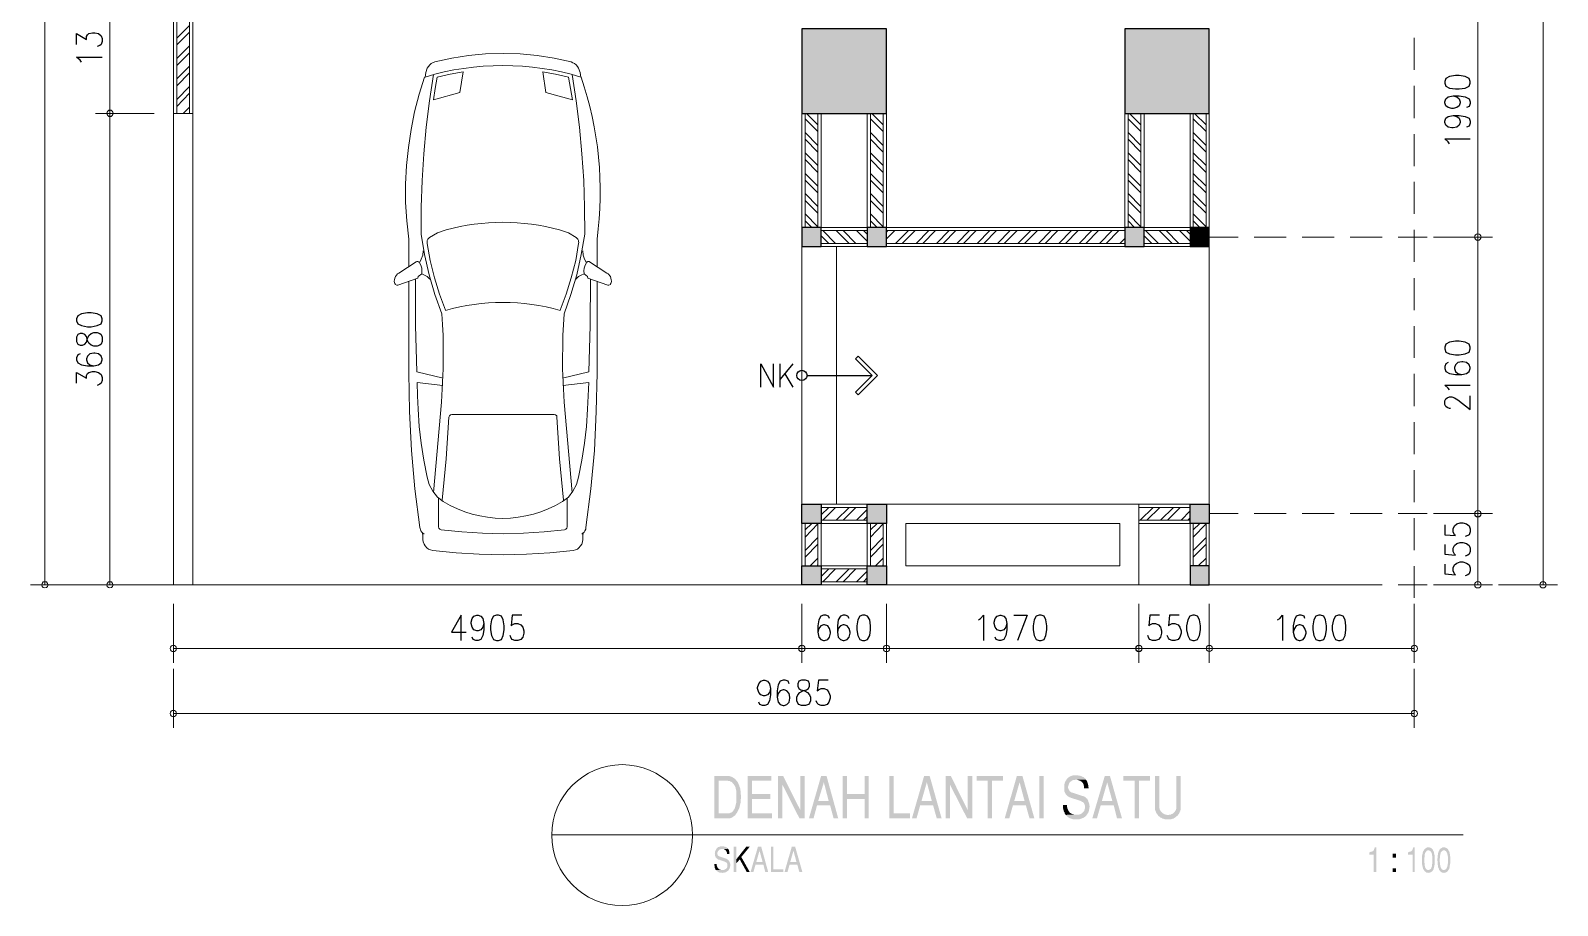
# Model space of a CAD drawing. Header units: millimetres. Extents: x -1260 to 10806, y -20287 to 1280.
# Drawn here: x -1112 to 10806, y -20287 to -13457 of the extents above; entities that cross this region are included whole.
import ezdxf

# ---------------------------------------------------------------- set-up
doc = ezdxf.new("R2010")
doc.units = ezdxf.units.MM
doc.header["$MEASUREMENT"] = 0
doc.layers.add('PDF_Geometry', color=7, linetype='Continuous')
doc.layers.add('PDF_Solid Fills', color=7, linetype='Continuous', true_color=0x404040)

# ---------------------------------------------------------------- blocks, each defined once
blk = doc.blocks.new('sdeww')
at = {"layer": 'PDF_Solid Fills', "transparency": 33554559}
for points in [[(4331, -19276), (4225, -19276), (4225, -19606), (4350, -19606), (4362, -19602), (4369, -19597), (4373, -19593), (4386, -19585), (4392, -19578), (4396, -19570), (4259, -19568), (4259, -19314), (4326, -19314), (4398, -19312), (4394, -19309), (4390, -19303), (4384, -19297), (4364, -19284), (4339, -19276)], [(4669, -19276), (4485, -19276), (4485, -19606), (4676, -19606), (4676, -19568), (4519, -19568), (4519, -19455), (4663, -19455), (4663, -19417), (4519, -19417), (4519, -19314), (4669, -19314)], [(4762, -19276), (4722, -19276), (4722, -19606), (4756, -19606), (4756, -19343)], [(4930, -19276), (4896, -19276), (4896, -19542), (4889, -19606), (4930, -19606)], [(5101, -19276), (5059, -19276), (4964, -19606), (5000, -19606), (5027, -19506), (5129, -19506), (5036, -19472), (5080, -19326)], [(5101, -19276), (5080, -19326), (5118, -19472), (5036, -19472), (5129, -19506), (5156, -19606), (5192, -19606)], [(5262, -19276), (5228, -19276), (5228, -19606), (5262, -19606), (5262, -19455), (5398, -19455), (5262, -19417)], [(5431, -19276), (5398, -19276), (5398, -19417), (5262, -19417), (5398, -19455), (5398, -19606), (5431, -19606)], [(5624, -19276), (5590, -19276), (5590, -19606), (5753, -19606), (5753, -19568), (5624, -19568)], [(5906, -19276), (5863, -19276), (5768, -19606), (5804, -19606), (5832, -19506), (5933, -19506), (5842, -19472), (5884, -19326)], [(5906, -19276), (5884, -19326), (5923, -19472), (5842, -19472), (5933, -19506), (5961, -19606), (5999, -19606)], [(6071, -19276), (6031, -19276), (6031, -19606), (6064, -19606), (6064, -19343)], [(6238, -19276), (6202, -19276), (6202, -19542), (6198, -19606), (6238, -19606)], [(6479, -19276), (6272, -19276), (6272, -19314), (6359, -19314), (6359, -19606), (6393, -19606), (6393, -19314), (6479, -19314)], [(6630, -19276), (6587, -19276), (6492, -19606), (6528, -19606), (6556, -19506), (6657, -19506), (6566, -19472), (6608, -19326)], [(6630, -19276), (6608, -19326), (6647, -19472), (6566, -19472), (6657, -19506), (6685, -19606), (6723, -19606)], [(7045, -19271), (7030, -19271), (7021, -19273), (7002, -19280), (6989, -19288), (6985, -19292), (6979, -19297), (6979, -19299), (6975, -19303), (6970, -19312), (6966, -19318), (6962, -19324), (6960, -19333), (6956, -19350), (6956, -19388), (6958, -19396), (6960, -19403), (6964, -19409), (6966, -19415), (6970, -19422), (6981, -19432), (6987, -19436), (6994, -19441), (7000, -19443), (7009, -19447), (7081, -19470), (7087, -19472), (7093, -19477), (7102, -19481), (7110, -19489), (7114, -19496), (7116, -19502), (7119, -19511), (7119, -19525), (7114, -19542), (7112, -19549), (7106, -19555), (7102, -19561), (7097, -19566), (7091, -19570), (7085, -19574), (7072, -19578), (7057, -19578), (6968, -19580), (6973, -19587), (6975, -19589), (6981, -19593), (6985, -19597), (6998, -19606), (7017, -19612), (7025, -19614), (7032, -19614), (7040, -19616), (7059, -19616), (7068, -19614), (7076, -19614), (7095, -19608), (7102, -19604), (7108, -19602), (7121, -19593), (7125, -19589), (7129, -19585), (7146, -19559), (7148, -19551), (7150, -19542), (7152, -19534), (7152, -19525), (7155, -19517), (7155, -19513), (7152, -19504), (7152, -19496), (7150, -19487), (7146, -19479), (7144, -19470), (7140, -19464), (7136, -19455), (7129, -19449), (7123, -19445), (7119, -19441), (7112, -19436), (7104, -19434), (7021, -19407), (7013, -19405), (7000, -19396), (6992, -19384), (6989, -19377), (6987, -19371), (6987, -19358), (6989, -19350), (6992, -19343), (6994, -19335), (6998, -19328), (7006, -19320), (7013, -19316), (7017, -19312), (7025, -19309), (7032, -19307), (7038, -19307), (7047, -19305), (7125, -19305), (7123, -19299), (7116, -19295), (7108, -19286), (7102, -19284), (7095, -19280), (7076, -19273), (7068, -19273), (7061, -19271), (7053, -19271)], [(7125, -19305), (7047, -19305), (7053, -19305), (7061, -19307), (7081, -19314), (7093, -19322), (7102, -19331), (7106, -19339), (7108, -19345), (7110, -19354), (7112, -19362), (7112, -19373), (7146, -19373), (7146, -19367), (7144, -19358), (7144, -19350), (7142, -19341), (7140, -19335), (7138, -19328), (7136, -19322), (7133, -19316), (7129, -19309)], [(7313, -19276), (7273, -19276), (7176, -19606), (7212, -19606), (7241, -19506), (7343, -19506), (7250, -19472), (7292, -19326)], [(7313, -19276), (7292, -19326), (7332, -19472), (7250, -19472), (7343, -19506), (7368, -19606), (7407, -19606)], [(7627, -19276), (7419, -19276), (7419, -19314), (7506, -19314), (7506, -19606), (7540, -19606), (7540, -19314), (7627, -19314)], [(7699, -19276), (7665, -19276), (7665, -19536), (7667, -19544), (7669, -19551), (7677, -19568), (7682, -19574), (7686, -19580), (7766, -19580), (7756, -19580), (7743, -19576), (7735, -19574), (7730, -19570), (7718, -19561), (7711, -19553), (7707, -19547), (7703, -19540), (7701, -19532), (7699, -19525), (7699, -19517)], [(7866, -19276), (7832, -19276), (7832, -19525), (7830, -19534), (7828, -19542), (7819, -19555), (7807, -19568), (7800, -19572), (7794, -19574), (7788, -19578), (7781, -19578), (7773, -19580), (7686, -19580), (7688, -19583), (7692, -19589), (7699, -19593), (7703, -19597), (7709, -19602), (7716, -19604), (7722, -19608), (7735, -19612), (7743, -19614), (7749, -19614), (7758, -19616), (7775, -19616), (7783, -19614), (7790, -19614), (7798, -19612), (7811, -19608), (7830, -19595), (7834, -19591), (7840, -19587), (7845, -19580), (7851, -19574), (7855, -19566), (7857, -19559), (7862, -19551), (7864, -19542), (7866, -19534), (7866, -19517)], [(4398, -19312), (4326, -19314), (4331, -19314), (4339, -19316), (4345, -19316), (4352, -19320), (4358, -19322), (4364, -19326), (4369, -19333), (4375, -19339), (4379, -19345), (4384, -19352), (4386, -19358), (4390, -19364), (4394, -19381), (4396, -19390), (4396, -19398), (4398, -19407), (4398, -19468), (4396, -19477), (4396, -19485), (4394, -19494), (4390, -19511), (4388, -19519), (4384, -19532), (4381, -19536), (4375, -19544), (4371, -19551), (4360, -19561), (4341, -19568), (4259, -19568), (4396, -19570), (4403, -19563), (4403, -19561), (4407, -19555), (4409, -19549), (4413, -19542), (4417, -19534), (4420, -19527), (4422, -19519), (4424, -19511), (4426, -19502), (4428, -19494), (4430, -19485), (4432, -19477), (4432, -19458), (4434, -19447), (4434, -19432), (4432, -19422), (4432, -19403), (4430, -19394), (4428, -19386), (4428, -19375), (4426, -19369), (4422, -19360), (4420, -19352), (4417, -19345), (4413, -19337), (4411, -19331), (4403, -19318)], [(6977, -19502), (6947, -19502), (6947, -19527), (6949, -19536), (6951, -19544), (6953, -19553), (6958, -19559), (6960, -19568), (6968, -19580), (7057, -19578), (7034, -19578), (7015, -19572), (7009, -19568), (7004, -19566), (6998, -19561), (6996, -19557), (6987, -19544), (6985, -19538), (6981, -19530), (6979, -19521), (6979, -19513)], [(4284, -19826), (4271, -19826), (4263, -19830), (4259, -19830), (4254, -19832), (4250, -19837), (4248, -19839), (4244, -19841), (4235, -19858), (4233, -19862), (4231, -19868), (4231, -19879), (4229, -19883), (4229, -19885), (4231, -19892), (4231, -19900), (4237, -19913), (4240, -19915), (4242, -19919), (4246, -19921), (4250, -19925), (4252, -19928), (4257, -19930), (4263, -19930), (4305, -19945), (4318, -19951), (4320, -19953), (4324, -19957), (4326, -19961), (4326, -19964), (4328, -19968), (4328, -19978), (4326, -19983), (4326, -19987), (4324, -19993), (4322, -19995), (4318, -20000), (4316, -20002), (4307, -20006), (4305, -20008), (4301, -20010), (4237, -20010), (4242, -20014), (4242, -20016), (4246, -20019), (4248, -20021), (4252, -20023), (4254, -20025), (4267, -20031), (4282, -20031), (4286, -20033), (4288, -20033), (4293, -20031), (4303, -20031), (4307, -20029), (4312, -20029), (4316, -20027), (4318, -20025), (4326, -20021), (4328, -20019), (4333, -20016), (4335, -20014), (4339, -20006), (4343, -20002), (4345, -19997), (4345, -19993), (4348, -19989), (4348, -19983), (4350, -19978), (4350, -19966), (4348, -19959), (4348, -19955), (4345, -19951), (4343, -19945), (4341, -19940), (4337, -19936), (4335, -19932), (4331, -19930), (4328, -19928), (4320, -19923), (4269, -19906), (4257, -19900), (4254, -19898), (4252, -19894), (4250, -19889), (4250, -19873), (4252, -19868), (4254, -19864), (4257, -19860), (4261, -19856), (4265, -19853), (4267, -19849), (4271, -19849), (4276, -19847), (4284, -19847), (4333, -19845), (4331, -19843), (4328, -19839), (4324, -19837), (4322, -19834), (4314, -19830), (4312, -19830), (4307, -19828), (4303, -19828), (4299, -19826), (4288, -19826)], [(4333, -19845), (4284, -19847), (4299, -19847), (4303, -19849), (4305, -19851), (4309, -19853), (4312, -19856), (4316, -19858), (4318, -19862), (4320, -19866), (4322, -19870), (4324, -19875), (4324, -19885), (4343, -19885), (4343, -19868), (4341, -19864), (4339, -19860), (4339, -19856), (4337, -19851), (4335, -19849)], [(4502, -19828), (4475, -19828), (4396, -19928), (4396, -19959), (4424, -19928), (4436, -19909)], [(4591, -19828), (4566, -19828), (4508, -20027), (4530, -20027), (4547, -19968), (4608, -19968), (4553, -19947), (4578, -19860)], [(4591, -19828), (4578, -19860), (4602, -19947), (4553, -19947), (4608, -19968), (4623, -20027), (4646, -20027)], [(4686, -19828), (4667, -19828), (4667, -20027), (4765, -20027), (4765, -20004), (4686, -20004)], [(4856, -19828), (4830, -19828), (4773, -20027), (4796, -20027), (4813, -19968), (4873, -19968), (4818, -19947), (4843, -19860)], [(4856, -19828), (4843, -19860), (4866, -19947), (4818, -19947), (4873, -19968), (4889, -20027), (4913, -20027)], [(9392, -19834), (9380, -19834), (9380, -19837), (9375, -19849), (9371, -19858), (9369, -19860), (9367, -19862), (9365, -19864), (9363, -19866), (9358, -19866), (9354, -19868), (9350, -19868), (9346, -19870), (9339, -19873), (9339, -19892), (9373, -19892), (9373, -20027), (9392, -20027)], [(9693, -19834), (9682, -19834), (9680, -19837), (9678, -19843), (9676, -19849), (9674, -19853), (9672, -19858), (9670, -19860), (9667, -19862), (9667, -19864), (9665, -19866), (9661, -19866), (9657, -19868), (9653, -19868), (9640, -19873), (9640, -19892), (9676, -19892), (9676, -20027), (9693, -20027)], [(9799, -19834), (9788, -19834), (9784, -19837), (9782, -19839), (9773, -19843), (9771, -19847), (9767, -19849), (9765, -19853), (9763, -19860), (9761, -19860), (9758, -19864), (9758, -19868), (9754, -19877), (9754, -19883), (9752, -19887), (9752, -19892), (9750, -19898), (9750, -19909), (9748, -19915), (9748, -19942), (9750, -19949), (9750, -19968), (9752, -19974), (9752, -19978), (9754, -19985), (9754, -19989), (9756, -19993), (9758, -19997), (9758, -20002), (9763, -20010), (9765, -20012), (9767, -20016), (9769, -20019), (9771, -20021), (9773, -20023), (9777, -20025), (9780, -20027), (9782, -20029), (9786, -20031), (9794, -20031), (9799, -20033), (9801, -20033), (9805, -20031), (9811, -20031), (9813, -20029), (9818, -20029), (9822, -20025), (9826, -20023), (9828, -20021), (9830, -20019), (9833, -20014), (9835, -20012), (9799, -20010), (9792, -20010), (9788, -20008), (9786, -20006), (9784, -20006), (9782, -20002), (9780, -20000), (9777, -19997), (9775, -19993), (9773, -19989), (9773, -19985), (9771, -19980), (9771, -19974), (9769, -19970), (9769, -19957), (9767, -19951), (9767, -19915), (9769, -19909), (9769, -19898), (9771, -19894), (9771, -19885), (9773, -19881), (9773, -19879), (9775, -19873), (9780, -19868), (9782, -19866), (9784, -19862), (9792, -19858), (9799, -19858), (9835, -19856), (9833, -19851), (9828, -19847), (9820, -19839), (9816, -19837), (9811, -19837), (9807, -19834), (9803, -19834)], [(9835, -19856), (9799, -19858), (9807, -19858), (9809, -19860), (9811, -19862), (9813, -19862), (9816, -19866), (9820, -19870), (9826, -19883), (9826, -19887), (9828, -19894), (9828, -19898), (9830, -19904), (9830, -19959), (9828, -19966), (9828, -19974), (9826, -19980), (9826, -19985), (9824, -19987), (9822, -19991), (9822, -19993), (9818, -20002), (9813, -20004), (9811, -20008), (9807, -20008), (9803, -20010), (9799, -20010), (9835, -20012), (9837, -20008), (9839, -20004), (9839, -20000), (9841, -19995), (9843, -19991), (9843, -19987), (9845, -19980), (9845, -19976), (9847, -19970), (9847, -19957), (9849, -19951), (9849, -19913), (9847, -19906), (9847, -19896), (9845, -19889), (9845, -19885), (9843, -19879), (9843, -19875), (9841, -19870), (9839, -19866), (9839, -19862), (9837, -19860)], [(9919, -19834), (9909, -19834), (9905, -19837), (9902, -19839), (9894, -19843), (9892, -19847), (9888, -19849), (9885, -19853), (9883, -19860), (9881, -19860), (9879, -19864), (9879, -19868), (9875, -19877), (9875, -19883), (9873, -19887), (9873, -19892), (9871, -19898), (9871, -19915), (9869, -19921), (9869, -19936), (9871, -19942), (9871, -19968), (9873, -19974), (9873, -19978), (9875, -19985), (9875, -19989), (9877, -19993), (9881, -20002), (9881, -20006), (9883, -20010), (9885, -20012), (9888, -20016), (9890, -20019), (9892, -20021), (9896, -20023), (9898, -20025), (9902, -20029), (9907, -20031), (9917, -20031), (9919, -20033), (9921, -20033), (9926, -20031), (9932, -20031), (9934, -20029), (9938, -20029), (9940, -20027), (9943, -20025), (9947, -20023), (9949, -20021), (9951, -20019), (9953, -20014), (9955, -20012), (9919, -20010), (9913, -20010), (9909, -20008), (9907, -20006), (9905, -20006), (9902, -20002), (9898, -19997), (9896, -19993), (9894, -19989), (9894, -19985), (9892, -19980), (9892, -19974), (9890, -19970), (9890, -19957), (9888, -19951), (9888, -19921), (9890, -19915), (9890, -19898), (9892, -19894), (9892, -19885), (9894, -19881), (9894, -19879), (9896, -19873), (9900, -19868), (9902, -19866), (9905, -19862), (9913, -19858), (9921, -19858), (9955, -19856), (9951, -19847), (9947, -19845), (9945, -19841), (9936, -19837), (9932, -19837), (9928, -19834), (9924, -19834)], [(9955, -19856), (9921, -19858), (9928, -19858), (9930, -19860), (9932, -19862), (9934, -19862), (9938, -19866), (9940, -19868), (9940, -19870), (9943, -19875), (9945, -19879), (9947, -19883), (9947, -19887), (9949, -19894), (9949, -19898), (9951, -19904), (9951, -19959), (9949, -19966), (9949, -19974), (9947, -19980), (9947, -19985), (9945, -19987), (9945, -19991), (9943, -19993), (9940, -19997), (9938, -20002), (9934, -20004), (9932, -20008), (9928, -20008), (9924, -20010), (9919, -20010), (9955, -20012), (9962, -20000), (9962, -19995), (9964, -19991), (9964, -19987), (9966, -19980), (9966, -19976), (9968, -19970), (9968, -19964), (9970, -19957), (9970, -19906), (9968, -19900), (9968, -19889), (9966, -19885), (9966, -19879), (9962, -19870), (9962, -19866), (9960, -19862), (9957, -19860)], [(4244, -19964), (4225, -19964), (4225, -19974), (4227, -19978), (4227, -19985), (4229, -19989), (4229, -19995), (4235, -20008), (4237, -20010), (4290, -20010), (4278, -20010), (4273, -20008), (4269, -20008), (4265, -20006), (4263, -20004), (4259, -20002), (4257, -20000), (4254, -19997), (4252, -19993), (4250, -19989), (4248, -19985), (4244, -19976), (4244, -19970)]]:
    blk.add_hatch(color=7, dxfattribs=at).paths.add_polyline_path(points)
at = {"layer": 'PDF_Geometry', "lineweight": 9}
for points in [[(-1000, -17785), (-1000, -17734), (-1000, -33), (-1000, 16)], [(-492, -17785), (-492, -17734), (-492, -14155), (-492, -14104), (-492, -14053), (-492, -12819), (-492, -12768), (-492, -12719), (-492, -7118), (-492, -7069), (-492, -7018), (-492, -4588), (-492, -4537), (-492, -4489), (-492, -2753), (-492, -2704), (-492, -2653), (-492, -33), (-492, 16)], [(10184, -17785), (10184, -17734), (10184, -17279), (10184, -17228), (10184, -17180), (10184, -15120), (10184, -15069), (10184, -15018), (10184, -13130), (10184, -13079), (10184, -13028), (10184, -9408), (10184, -9358), (10184, -9309), (10184, -8278), (10184, -8229), (10184, -8179), (10184, -7118), (10184, -7069), (10184, -7018), (10184, -4588)], [(10694, -17785), (10694, -17734), (10694, -33), (10694, 16)], [(1964, -13820), (1922, -13954), (1886, -14091), (1858, -14229), (1837, -14371), (1822, -14512), (1816, -14656), (1816, -14800), (1824, -14942), (1841, -15086), (1841, -15300)], [(2034, -13801), (2002, -14006), (1977, -14212), (1958, -14419), (1945, -14629), (1936, -14836), (1936, -15046), (1964, -15205), (2000, -15363), (2044, -15518), (2099, -15668), (2104, -15753), (2108, -15838), (2110, -16098), (2097, -16358), (2034, -17063)], [(3086, -13820), (2986, -13799), (2885, -13780)], [(2887, -13780), (2910, -13941), (3118, -13998), (3103, -13909), (3088, -13820)], [(3115, -17063), (3052, -16358), (3039, -16098), (3044, -15838), (3052, -15668), (3105, -15518), (3151, -15363), (3187, -15205), (3215, -15046), (3213, -14836), (3207, -14629), (3192, -14419), (3173, -14212), (3147, -14006), (3115, -13801)], [(1953, -15177), (1949, -15211), (1938, -15241), (1924, -15270), (1934, -15289), (1941, -15311), (1943, -15334), (1941, -15357), (1913, -15376), (1911, -15391), (1756, -15444), (1752, -15446), (1748, -15446), (1735, -15440), (1733, -15435), (1731, -15431), (1729, -15427), (1727, -15414), (1729, -15402), (1731, -15389), (1737, -15378), (1744, -15368), (1752, -15357), (1763, -15351), (1898, -15262), (1902, -15260), (1911, -15260), (1915, -15262), (1917, -15264), (1919, -15266)], [(3198, -15177), (3202, -15211), (3211, -15241), (3228, -15270), (3217, -15289), (3209, -15311), (3207, -15334), (3209, -15357), (3236, -15376), (3238, -15391), (3393, -15444), (3397, -15446), (3401, -15446), (3414, -15440), (3416, -15435), (3418, -15431), (3420, -15427), (3422, -15414), (3420, -15402), (3418, -15389), (3414, -15378), (3397, -15357), (3386, -15351), (3251, -15262), (3249, -15260), (3238, -15260), (3236, -15262), (3232, -15264), (3230, -15266)], [(4909, -15143), (4909, -17154)], [(5179, -15143), (5179, -17154)], [(8088, -17154), (8088, -15143)], [(2004, -15397), (1985, -15378), (1964, -15366), (1941, -15357)], [(3145, -15397), (3164, -15378), (3185, -15366), (3209, -15357)], [(1841, -15416), (1841, -16130), (1845, -16432), (1862, -16735), (1888, -17036), (1926, -17336), (1934, -17362), (1941, -17372), (1951, -17381), (1960, -17389)], [(2108, -16172), (1902, -16121), (1894, -15759), (1892, -15397)], [(3041, -16172), (3247, -16121), (3255, -15759), (3259, -15397)], [(3190, -17389), (3200, -17381), (3209, -17372), (3215, -17362), (3221, -17349), (3223, -17336), (3262, -17036), (3289, -16735), (3304, -16432), (3310, -16130), (3310, -15416)], [(2101, -17123), (2131, -16801), (2152, -16475), (2157, -16464), (2165, -16456), (2176, -16454), (2974, -16454), (2986, -16456), (2995, -16464), (2997, -16475), (3018, -16801), (3048, -17123)], [(2072, -17106), (2072, -17332), (2074, -17343), (2082, -17351), (2093, -17355), (2254, -17370), (2415, -17381), (2576, -17385), (2737, -17381), (2897, -17370), (3056, -17355), (3067, -17351), (3075, -17343), (3077, -17332), (3077, -17106)], [(3202, -17379), (3200, -17404), (3200, -17430), (3196, -17449), (3190, -17466), (3181, -17480), (3168, -17495), (3156, -17506), (3141, -17512), (3124, -17516), (2942, -17535), (2758, -17546), (2576, -17550), (2391, -17546), (2209, -17535), (2027, -17516), (2010, -17512), (1994, -17506), (1981, -17495), (1968, -17480), (1960, -17466), (1953, -17449), (1951, -17430), (1949, -17404), (1947, -17379)], [(-888, -17785), (-1112, -17785)], [(-655, -17785), (-1051, -17785)], [(-380, -17785), (-604, -17785)], [(-147, -17785), (-543, -17785)], [(9839, -17785), (10235, -17785)], [(10298, -17785), (10072, -17785)], [(10347, -17785), (10743, -17785)], [(10806, -17785), (10580, -17785)], [(4, -17933), (4, -18329)], [(9689, -17933), (9689, -18329)], [(4, -18393), (4, -18168)], [(9689, -18168), (9689, -18393)], [(9689, -18281), (9640, -18281), (8139, -18281), (8088, -18281), (8039, -18281), (7589, -18281), (7540, -18281), (7489, -18281), (5620, -18281), (5569, -18281), (5518, -18281), (4959, -18281), (4909, -18281), (4860, -18281), (54, -18281), (4, -18281)], [(4, -18441), (4, -18837)], [(9689, -18441), (9689, -18837)], [(4, -18901), (4, -18676)], [(9689, -18676), (9689, -18901)], [(9689, -18789), (9640, -18789), (54, -18789), (4, -18789)], [(4055, -19737), (2955, -19737)]]:
    blk.add_lwpolyline(points, dxfattribs=at)
for points in [[(154, -14104), (154, -12844), (4, -12844), (4, -14104)], [(2063, -13820), (2163, -13799), (2264, -13780), (2239, -13941), (2034, -13998), (2046, -13909)], [(-604, -14104), (-380, -14104)], [(-543, -14104), (-147, -14104)], [(4909, -14995), (4909, -14104), (5059, -14104), (5059, -14995)], [(5419, -14995), (5419, -14104), (5569, -14104), (5569, -14995)], [(7430, -14995), (7430, -14104), (7580, -14104), (7580, -14995)], [(7940, -14995), (7940, -14104), (8088, -14104), (8088, -14995)], [(5059, -15143), (5059, -14995), (5419, -14995), (5419, -15143)], [(7430, -15143), (7430, -14995), (5569, -14995), (5569, -15143)], [(7580, -15143), (7580, -14995), (7940, -14995), (7940, -15143)], [(10235, -15069), (9839, -15069)], [(10298, -15069), (10072, -15069)], [(5419, -17305), (5419, -17154), (5059, -17154), (5059, -17305)], [(7940, -17305), (7940, -17154), (7540, -17154), (7540, -17305)], [(10235, -17228), (9839, -17228)], [(10072, -17228), (10298, -17228)], [(5059, -17635), (5059, -17305), (4909, -17305), (4909, -17635)], [(5569, -17635), (5569, -17305), (5419, -17305), (5419, -17635)], [(8088, -17635), (8088, -17305), (7940, -17305), (7940, -17635)], [(5419, -17785), (5419, -17635), (5059, -17635), (5059, -17785)], [(4909, -18329), (4909, -17933)], [(5569, -18329), (5569, -17933)], [(7540, -18329), (7540, -17933)], [(8088, -18329), (8088, -17933)], [(4909, -18393), (4909, -18168)], [(5569, -18168), (5569, -18393)], [(7540, -18168), (7540, -18393)], [(8088, -18393), (8088, -18168)]]:
    blk.add_lwpolyline(points, close=True, dxfattribs=at)
at = {"layer": 'PDF_Geometry', "lineweight": 20}
for points in [[(128, -14104), (128, -12844), (29, -12844), (29, -14104)], [(4, -17785), (4, -14104), (154, -14104), (154, -17785)], [(4934, -14995), (4934, -14104), (5033, -14104), (5033, -14995)], [(5444, -14995), (5444, -14104), (5544, -14104), (5544, -14995)], [(7455, -14995), (7455, -14104), (7555, -14104), (7555, -14995)], [(7963, -14995), (7963, -14104), (8065, -14104), (8065, -14995)], [(5059, -15120), (5059, -15018), (5419, -15018), (5419, -15120)], [(7430, -15120), (7430, -15018), (5569, -15018), (5569, -15120)], [(7580, -15120), (7580, -15018), (7940, -15018), (7940, -15120)], [(7540, -17785), (7540, -17154), (5569, -17154), (5569, -17785)], [(5419, -17279), (5419, -17180), (5059, -17180), (5059, -17279)], [(7940, -17279), (7940, -17180), (7540, -17180), (7540, -17279)], [(5033, -17635), (5033, -17305), (4934, -17305), (4934, -17635)], [(5544, -17635), (5544, -17305), (5444, -17305), (5444, -17635)], [(7390, -17635), (7390, -17305), (5719, -17305), (5719, -17635)], [(8065, -17635), (8065, -17305), (7963, -17305), (7963, -17635)], [(5419, -17760), (5419, -17660), (5059, -17660), (5059, -17760)], [(-1000, -17809), (-987, -17806), (-979, -17798), (-974, -17785), (-979, -17773), (-987, -17762), (-1000, -17760), (-1013, -17762), (-1021, -17773), (-1025, -17785), (-1021, -17798), (-1013, -17806)], [(-492, -17809), (-479, -17806), (-471, -17798), (-466, -17785), (-471, -17773), (-479, -17762), (-492, -17760), (-504, -17762), (-513, -17773), (-517, -17785), (-513, -17798), (-504, -17806)]]:
    blk.add_lwpolyline(points, close=True, dxfattribs=at)
at = {"layer": 'PDF_Geometry', "color": 250, "lineweight": 9, "true_color": 0x404040}
for points in [[(29, -13517), (128, -13418)], [(29, -13570), (128, -13471)], [(29, -13676), (128, -13577)], [(9689, -13513), (9689, -13763)], [(29, -13729), (128, -13630)], [(29, -13835), (128, -13736)], [(29, -13890), (128, -13788)], [(29, -13996), (128, -13894)], [(9689, -13890), (9689, -14140)], [(29, -14049), (128, -13947)], [(78, -14104), (128, -14055)], [(4934, -14146), (5033, -14246)], [(4945, -14104), (5033, -14193)], [(5444, -14146), (5544, -14246)], [(5455, -14104), (5544, -14193)], [(7455, -14146), (7555, -14246)], [(7466, -14104), (7555, -14193)], [(7963, -14146), (8065, -14246)], [(7974, -14104), (8065, -14193)], [(4934, -14252), (5033, -14354)], [(5444, -14252), (5544, -14354)], [(7455, -14252), (7555, -14354)], [(7963, -14252), (8065, -14354)], [(9689, -14265), (9689, -14515)], [(4934, -14305), (5033, -14407)], [(4934, -14411), (5033, -14512)], [(5444, -14305), (5544, -14407)], [(5444, -14411), (5544, -14512)], [(7455, -14305), (7555, -14407)], [(7455, -14411), (7555, -14512)], [(7963, -14305), (8065, -14407)], [(7963, -14411), (8065, -14512)], [(4934, -14464), (5033, -14565)], [(5444, -14464), (5544, -14565)], [(7455, -14464), (7555, -14565)], [(7963, -14464), (8065, -14565)], [(4934, -14572), (5033, -14671)], [(4934, -14625), (5033, -14724)], [(5444, -14572), (5544, -14671)], [(5444, -14625), (5544, -14724)], [(7455, -14572), (7555, -14671)], [(7455, -14625), (7555, -14724)], [(7963, -14572), (8065, -14671)], [(7963, -14625), (8065, -14724)], [(9689, -14639), (9689, -14889)], [(4934, -14730), (5033, -14830)], [(5444, -14730), (5544, -14830)], [(7455, -14730), (7555, -14830)], [(7963, -14730), (8065, -14830)], [(4934, -14783), (5033, -14883)], [(4934, -14889), (5033, -14989)], [(5444, -14783), (5544, -14883)], [(5444, -14889), (5544, -14989)], [(7455, -14783), (7555, -14883)], [(7455, -14889), (7555, -14989)], [(7963, -14783), (8065, -14883)], [(7963, -14889), (8065, -14989)], [(4934, -14942), (4987, -14995)], [(5444, -14942), (5497, -14995)], [(7455, -14942), (7506, -14995)], [(7963, -14942), (8016, -14995)], [(9689, -15014), (9689, -15264)], [(5059, -15061), (5118, -15120)], [(5072, -15018), (5171, -15120)], [(5177, -15018), (5277, -15120)], [(5230, -15018), (5330, -15120)], [(5336, -15018), (5419, -15101)], [(5389, -15018), (5419, -15048)], [(5569, -15031), (5580, -15018)], [(5569, -15084), (5635, -15018)], [(5639, -15120), (5740, -15018)], [(5692, -15120), (5793, -15018)], [(5800, -15120), (5899, -15018)], [(5853, -15120), (5952, -15018)], [(5959, -15120), (6058, -15018)], [(6011, -15120), (6111, -15018)], [(6117, -15120), (6217, -15018)], [(6170, -15120), (6270, -15018)], [(6276, -15120), (6376, -15018)], [(6329, -15120), (6428, -15018)], [(6435, -15120), (6534, -15018)], [(6488, -15120), (6589, -15018)], [(6594, -15120), (6695, -15018)], [(6647, -15120), (6748, -15018)], [(6755, -15120), (6854, -15018)], [(6807, -15120), (6907, -15018)], [(6913, -15120), (7013, -15018)], [(6966, -15120), (7066, -15018)], [(7072, -15120), (7172, -15018)], [(7125, -15120), (7224, -15018)], [(7231, -15120), (7330, -15018)], [(7284, -15120), (7383, -15018)], [(7390, -15120), (7430, -15080)], [(7580, -15061), (7639, -15120)], [(7591, -15018), (7692, -15120)], [(7697, -15018), (7798, -15120)], [(7752, -15018), (7851, -15120)], [(7857, -15018), (7940, -15101)], [(7910, -15018), (7940, -15048)], [(8088, -15069), (8315, -15069)], [(8440, -15069), (8689, -15069)], [(8814, -15069), (9064, -15069)], [(9189, -15069), (9439, -15069)], [(9564, -15069), (9790, -15069)], [(9689, -15389), (9689, -15639)], [(9689, -15764), (9689, -16013)], [(9689, -16138), (9689, -16390)], [(9689, -16515), (9689, -16765)], [(9689, -16890), (9689, -17140)], [(5059, -17239), (5118, -17180)], [(5072, -17279), (5171, -17180)], [(5177, -17279), (5277, -17180)], [(5230, -17279), (5330, -17180)], [(5336, -17279), (5419, -17197)], [(5389, -17279), (5419, -17250)], [(7540, -17184), (7544, -17180)], [(7548, -17279), (7650, -17180)], [(7601, -17279), (7703, -17180)], [(7709, -17279), (7809, -17180)], [(7762, -17279), (7862, -17180)], [(7868, -17279), (7940, -17207)], [(7921, -17279), (7940, -17260)], [(8088, -17228), (8315, -17228)], [(8440, -17228), (8689, -17228)], [(8814, -17228), (9064, -17228)], [(9189, -17228), (9439, -17228)], [(9564, -17228), (9790, -17228)], [(9689, -17264), (9689, -17514)], [(4934, -17355), (4987, -17305)], [(4934, -17411), (5033, -17309)], [(5444, -17355), (5497, -17305)], [(5444, -17411), (5544, -17309)], [(7963, -17355), (8016, -17305)], [(7963, -17411), (8065, -17309)], [(4934, -17516), (5033, -17415)], [(4934, -17569), (5033, -17468)], [(5444, -17516), (5544, -17415)], [(5444, -17569), (5544, -17468)], [(7963, -17516), (8065, -17415)], [(7963, -17569), (8065, -17468)], [(4974, -17635), (5033, -17576)], [(5027, -17635), (5033, -17629)], [(5484, -17635), (5544, -17576)], [(5537, -17635), (5544, -17629)], [(8003, -17635), (8065, -17576)], [(8059, -17635), (8065, -17629)], [(9689, -17639), (9689, -17885)], [(5059, -17720), (5118, -17660)], [(5072, -17760), (5171, -17660)], [(5177, -17760), (5277, -17660)], [(5230, -17760), (5330, -17660)], [(5336, -17760), (5419, -17677)], [(5389, -17760), (5419, -17730)], [(8088, -17785), (8315, -17785)], [(8440, -17785), (8689, -17785)], [(8814, -17785), (9064, -17785)], [(9189, -17785), (9439, -17785)], [(9564, -17785), (9790, -17785)]]:
    blk.add_lwpolyline(points, dxfattribs=at)
at = {"layer": 'PDF_Geometry', "lineweight": 25}
for points in [[(5569, -14104), (5569, -13443), (4909, -13443), (4909, -14104)], [(8088, -14104), (8088, -13443), (7430, -13443), (7430, -14104)], [(9926, -13869), (9934, -13892), (9964, -13907), (10010, -13913), (10040, -13913), (10087, -13907), (10116, -13892), (10125, -13869), (10125, -13854), (10116, -13831), (10087, -13816), (10040, -13807), (10010, -13807), (9964, -13816), (9934, -13831), (9926, -13854)], [(5059, -15143), (5059, -14995), (4909, -14995), (4909, -15143)], [(5569, -15143), (5569, -14995), (5419, -14995), (5419, -15143)], [(7580, -15143), (7580, -14995), (7430, -14995), (7430, -15143)], [(8088, -15143), (8088, -14995), (7940, -14995), (7940, -15143)], [(-752, -15723), (-744, -15747), (-714, -15761), (-667, -15770), (-638, -15770), (-591, -15761), (-562, -15747), (-553, -15723), (-553, -15709), (-562, -15685), (-591, -15670), (-638, -15662), (-667, -15662), (-714, -15670), (-744, -15685), (-752, -15709)], [(-752, -15884), (-744, -15905), (-725, -15914), (-706, -15914), (-687, -15905), (-676, -15891), (-667, -15861), (-657, -15838), (-638, -15823), (-619, -15814), (-591, -15814), (-572, -15823), (-562, -15829), (-553, -15852), (-553, -15884), (-562, -15905), (-572, -15914), (-591, -15922), (-619, -15922), (-638, -15914), (-657, -15899), (-667, -15876), (-676, -15846), (-687, -15829), (-706, -15823), (-725, -15823), (-744, -15829), (-752, -15852)], [(9926, -15943), (9934, -15967), (9964, -15982), (10010, -15990), (10040, -15990), (10087, -15982), (10116, -15967), (10125, -15943), (10125, -15929), (10116, -15905), (10087, -15891), (10040, -15882), (10010, -15882), (9964, -15891), (9934, -15905), (9926, -15929)], [(4909, -17305), (4909, -17154), (5059, -17154), (5059, -17305)], [(5419, -17305), (5419, -17154), (5569, -17154), (5569, -17305)], [(7940, -17305), (7940, -17154), (8088, -17154), (8088, -17305)], [(4909, -17785), (4909, -17635), (5059, -17635), (5059, -17785)], [(5419, -17785), (5419, -17635), (5569, -17635), (5569, -17785)], [(8088, -17785), (8088, -17635), (7940, -17635), (7940, -17785)], [(2525, -18020), (2502, -18029), (2487, -18058), (2478, -18105), (2478, -18135), (2487, -18181), (2502, -18211), (2525, -18219), (2540, -18219), (2563, -18211), (2578, -18181), (2586, -18135), (2586, -18105), (2578, -18058), (2563, -18029), (2540, -18020)], [(5383, -18020), (5362, -18029), (5345, -18058), (5338, -18105), (5338, -18135), (5345, -18181), (5362, -18211), (5383, -18219), (5400, -18219), (5421, -18211), (5438, -18181), (5444, -18135), (5444, -18105), (5438, -18058), (5421, -18029), (5400, -18020)], [(6761, -18020), (6738, -18029), (6723, -18058), (6714, -18105), (6714, -18135), (6723, -18181), (6738, -18211), (6761, -18219), (6776, -18219), (6799, -18211), (6814, -18181), (6820, -18135), (6820, -18105), (6814, -18058), (6799, -18029), (6776, -18020)], [(7959, -18020), (7936, -18029), (7921, -18058), (7912, -18105), (7912, -18135), (7921, -18181), (7936, -18211), (7959, -18219), (7974, -18219), (7997, -18211), (8012, -18181), (8020, -18135), (8020, -18105), (8012, -18058), (7997, -18029), (7974, -18020)], [(8943, -18020), (8920, -18029), (8905, -18058), (8897, -18105), (8897, -18135), (8905, -18181), (8920, -18211), (8943, -18219), (8958, -18219), (8982, -18211), (8996, -18181), (9003, -18135), (9003, -18105), (8996, -18058), (8982, -18029), (8958, -18020)], [(9096, -18020), (9073, -18029), (9058, -18058), (9049, -18105), (9049, -18135), (9058, -18181), (9073, -18211), (9096, -18219), (9111, -18219), (9134, -18211), (9149, -18181), (9155, -18135), (9155, -18105), (9149, -18058), (9134, -18029), (9111, -18020)], [(4906, -18528), (4885, -18537), (4877, -18556), (4877, -18575), (4885, -18594), (4900, -18604), (4930, -18613), (4953, -18624), (4968, -18643), (4976, -18662), (4976, -18689), (4968, -18708), (4961, -18719), (4938, -18727), (4906, -18727), (4885, -18719), (4877, -18708), (4868, -18689), (4868, -18662), (4877, -18643), (4892, -18624), (4915, -18613), (4945, -18604), (4961, -18594), (4968, -18575), (4968, -18556), (4961, -18537), (4938, -18528)]]:
    blk.add_lwpolyline(points, close=True, dxfattribs=at)
for points in [[(-752, -13566), (-752, -13481), (-676, -13528), (-676, -13505), (-667, -13490), (-657, -13481), (-629, -13475), (-610, -13475), (-581, -13481), (-562, -13498), (-553, -13520), (-553, -13543), (-562, -13566), (-572, -13575), (-591, -13581)], [(-714, -13704), (-725, -13689), (-752, -13666), (-553, -13666)], [(9991, -13968), (10021, -13975), (10040, -13990), (10048, -14013), (10048, -14021), (10040, -14045), (10021, -14059), (9991, -14066), (9983, -14066), (9953, -14059), (9934, -14045), (9926, -14021), (9926, -14013), (9934, -13990), (9953, -13975), (9991, -13968), (10040, -13968), (10087, -13975), (10116, -13990), (10125, -14013), (10125, -14028), (10116, -14051), (10097, -14059)], [(9991, -14121), (10021, -14127), (10040, -14142), (10048, -14165), (10048, -14174), (10040, -14197), (10021, -14212), (9991, -14218), (9983, -14218), (9953, -14212), (9934, -14197), (9926, -14174), (9926, -14165), (9934, -14142), (9953, -14127), (9991, -14121), (10040, -14121), (10087, -14127), (10116, -14142), (10125, -14165), (10125, -14180), (10116, -14203), (10097, -14212)], [(9964, -14341), (9953, -14326), (9926, -14303), (10125, -14303)], [(-725, -15982), (-744, -15990), (-752, -16013), (-752, -16028), (-744, -16051), (-714, -16066), (-667, -16075), (-619, -16075), (-581, -16066), (-562, -16051), (-553, -16028), (-553, -16020), (-562, -15999), (-581, -15982), (-610, -15975), (-619, -15975), (-648, -15982), (-667, -15999), (-676, -16020), (-676, -16028), (-667, -16051), (-648, -16066), (-619, -16075)], [(4589, -16240), (4589, -16060), (4686, -16240), (4686, -16060)], [(4739, -16240), (4739, -16060)], [(4837, -16060), (4739, -16178)], [(4949, -16149), (5457, -16149), (5328, -16020), (5349, -15999), (5499, -16149), (5349, -16301), (5328, -16280), (5457, -16149)], [(9953, -16049), (9934, -16058), (9926, -16081), (9926, -16096), (9934, -16119), (9964, -16134), (10010, -16142), (10059, -16142), (10097, -16134), (10116, -16119), (10125, -16096), (10125, -16087), (10116, -16066), (10097, -16049), (10068, -16043), (10059, -16043), (10029, -16049), (10010, -16066), (10002, -16087), (10002, -16096), (10010, -16119), (10029, -16134), (10059, -16142)], [(-752, -16210), (-752, -16128), (-676, -16172), (-676, -16151), (-667, -16134), (-657, -16128), (-629, -16119), (-610, -16119), (-581, -16128), (-562, -16142), (-553, -16166), (-553, -16189), (-562, -16210), (-572, -16219), (-591, -16227)], [(4775, -16136), (4837, -16240)], [(9964, -16263), (9953, -16248), (9926, -16225), (10125, -16225)], [(9972, -16409), (9964, -16409), (9945, -16401), (9934, -16392), (9926, -16377), (9926, -16348), (9934, -16333), (9945, -16325), (9964, -16316), (9983, -16316), (10002, -16325), (10029, -16339), (10125, -16416), (10125, -16310)], [(9926, -17317), (9926, -17394), (10010, -17400), (10002, -17394), (9991, -17370), (9991, -17347), (10002, -17324), (10021, -17309), (10048, -17300), (10068, -17300), (10097, -17309), (10116, -17324), (10125, -17347), (10125, -17370), (10116, -17394), (10106, -17400), (10087, -17408)], [(9926, -17470), (9926, -17546), (10010, -17552), (10002, -17546), (9991, -17523), (9991, -17499), (10002, -17476), (10021, -17461), (10048, -17453), (10068, -17453), (10097, -17461), (10116, -17476), (10125, -17499), (10125, -17523), (10116, -17546), (10106, -17552), (10087, -17561)], [(9926, -17622), (9926, -17698), (10010, -17705), (10002, -17698), (9991, -17675), (9991, -17652), (10002, -17629), (10021, -17614), (10048, -17605), (10068, -17605), (10097, -17614), (10116, -17629), (10125, -17652), (10125, -17675), (10116, -17698), (10106, -17705), (10087, -17713)], [(2250, -18219), (2250, -18020), (2173, -18154), (2288, -18154)], [(2425, -18086), (2419, -18115), (2402, -18135), (2381, -18143), (2372, -18143), (2349, -18135), (2334, -18115), (2326, -18086), (2326, -18077), (2334, -18048), (2349, -18029), (2372, -18020), (2381, -18020), (2402, -18029), (2419, -18048), (2425, -18086), (2425, -18135), (2419, -18181), (2402, -18211), (2381, -18219), (2364, -18219), (2343, -18211), (2334, -18192)], [(2724, -18020), (2648, -18020), (2639, -18105), (2648, -18096), (2669, -18086), (2692, -18086), (2715, -18096), (2730, -18115), (2739, -18143), (2739, -18162), (2730, -18192), (2715, -18211), (2692, -18219), (2669, -18219), (2648, -18211), (2639, -18200), (2631, -18181)], [(5124, -18048), (5116, -18029), (5095, -18020), (5078, -18020), (5057, -18029), (5042, -18058), (5033, -18105), (5033, -18154), (5042, -18192), (5057, -18211), (5078, -18219), (5086, -18219), (5110, -18211), (5124, -18192), (5133, -18162), (5133, -18154), (5124, -18124), (5110, -18105), (5086, -18096), (5078, -18096), (5057, -18105), (5042, -18124), (5033, -18154)], [(5277, -18048), (5268, -18029), (5247, -18020), (5230, -18020), (5209, -18029), (5192, -18058), (5186, -18105), (5186, -18154), (5192, -18192), (5209, -18211), (5230, -18219), (5239, -18219), (5262, -18211), (5277, -18192), (5285, -18162), (5285, -18154), (5277, -18124), (5262, -18105), (5239, -18096), (5230, -18096), (5209, -18105), (5192, -18124), (5186, -18154)], [(6287, -18058), (6304, -18048), (6325, -18020), (6325, -18219)], [(6509, -18086), (6500, -18115), (6486, -18135), (6462, -18143), (6456, -18143), (6433, -18135), (6418, -18115), (6409, -18086), (6409, -18077), (6418, -18048), (6433, -18029), (6456, -18020), (6462, -18020), (6486, -18029), (6500, -18048), (6509, -18086), (6509, -18135), (6500, -18181), (6486, -18211), (6462, -18219), (6448, -18219), (6424, -18211), (6418, -18192)], [(6562, -18020), (6668, -18020), (6591, -18219)], [(7701, -18020), (7625, -18020), (7616, -18105), (7625, -18096), (7646, -18086), (7669, -18086), (7692, -18096), (7707, -18115), (7716, -18143), (7716, -18162), (7707, -18192), (7692, -18211), (7669, -18219), (7646, -18219), (7625, -18211), (7616, -18200), (7608, -18181)], [(7853, -18020), (7777, -18020), (7769, -18105), (7777, -18096), (7798, -18086), (7821, -18086), (7845, -18096), (7860, -18115), (7868, -18143), (7868, -18162), (7860, -18192), (7845, -18211), (7821, -18219), (7798, -18219), (7777, -18211), (7769, -18200), (7760, -18181)], [(8622, -18058), (8639, -18048), (8660, -18020), (8660, -18219)], [(8835, -18048), (8829, -18029), (8806, -18020), (8791, -18020), (8768, -18029), (8753, -18058), (8744, -18105), (8744, -18154), (8753, -18192), (8768, -18211), (8791, -18219), (8797, -18219), (8821, -18211), (8835, -18192), (8844, -18162), (8844, -18154), (8835, -18124), (8821, -18105), (8797, -18096), (8791, -18096), (8768, -18105), (8753, -18124), (8744, -18154)], [(4663, -18594), (4657, -18624), (4640, -18643), (4619, -18651), (4610, -18651), (4587, -18643), (4572, -18624), (4563, -18594), (4563, -18585), (4572, -18556), (4587, -18537), (4610, -18528), (4619, -18528), (4640, -18537), (4657, -18556), (4663, -18594), (4663, -18643), (4657, -18689), (4640, -18719), (4619, -18727), (4602, -18727), (4580, -18719), (4572, -18700)], [(4809, -18556), (4801, -18537), (4777, -18528), (4762, -18528), (4739, -18537), (4724, -18566), (4716, -18613), (4716, -18662), (4724, -18700), (4739, -18719), (4762, -18727), (4771, -18727), (4792, -18719), (4809, -18700), (4815, -18670), (4815, -18662), (4809, -18632), (4792, -18613), (4771, -18604), (4762, -18604), (4739, -18613), (4724, -18632), (4716, -18662)], [(5114, -18528), (5038, -18528), (5029, -18613), (5038, -18604), (5059, -18594), (5082, -18594), (5105, -18604), (5120, -18624), (5129, -18651), (5129, -18670), (5120, -18700), (5105, -18719), (5082, -18727), (5059, -18727), (5038, -18719), (5029, -18708), (5021, -18689)]]:
    blk.add_lwpolyline(points, dxfattribs=at)
at = {"layer": 'PDF_Geometry', "lineweight": 9}
blk.add_lwpolyline([(3183, -13820), (3177, -13786), (3164, -13752), (3156, -13738), (3147, -13725), (3135, -13714), (3122, -13708), (3107, -13702), (2976, -13674), (2842, -13653), (2709, -13640), (2576, -13636), (2440, -13640), (2307, -13653), (2176, -13674), (2044, -13702), (2015, -13714), (2004, -13725), (1994, -13738), (1985, -13752), (1974, -13786), (1968, -13820, -0.148144)], format="xyb", close=True, dxfattribs=at)
for points in [[(3185, -13820, -0.116324), (3310, -15086), (3310, -15300)], [(3022, -15641), (3069, -15516), (3109, -15387), (3143, -15253), (3166, -15120), (3168, -15112), (3166, -15103), (3164, -15095), (3160, -15086), (3154, -15080), (3147, -15073), (3086, -15037), (3018, -15014, 0.135324), (2131, -15014), (2065, -15037), (2002, -15073), (1989, -15086), (1985, -15095), (1983, -15103), (1983, -15120), (2008, -15253), (2040, -15387), (2080, -15516), (2127, -15641)], [(2106, -16229), (1905, -16204), (1909, -16308), (1913, -16413), (1922, -16547), (1938, -16678), (1958, -16811), (1983, -16943), (2000, -17000), (2027, -17053), (2065, -17099), (2110, -17133, 0.284698), (3039, -17133), (3086, -17099), (3122, -17053), (3149, -17000), (3166, -16943), (3192, -16811), (3213, -16678), (3228, -16547), (3236, -16413), (3240, -16308), (3245, -16204), (3044, -16229)]]:
    blk.add_lwpolyline(points, format="xyb", dxfattribs=at)
at = {"layer": 'PDF_Geometry', "lineweight": 20}
for points in [[(-892, -17785), (9191, -17785)], [(2955, -19737), (10070, -19737)]]:
    blk.add_lwpolyline(points, dxfattribs=at)
for centre, radius in [((-492, -14103), 24.9), ((-492, -14104), 24.9), ((10185, -15069), 25.5), ((10185, -15069), 25.5), ((10185, -17229), 24.9), ((10185, -17230), 24.9), ((10185, -17784), 24.9), ((10693, -17784), 24.9), ((3, -18281), 24.9), ((4908, -18281), 24.9), ((4909, -18281), 24.9), ((5569, -18281), 24.9), ((5569, -18281), 24.9), ((7539, -18281), 24.9), ((7539, -18281), 24.2), ((8089, -18281), 24.2), ((8089, -18281), 24.2), ((9689, -18281), 24.9), ((3, -18789), 24.9), ((9689, -18789), 24.9), ((3506, -19738), 550)]:
    blk.add_circle(centre, radius, dxfattribs=at)
at = {"layer": 'PDF_Geometry', "lineweight": 25}
blk.add_circle((4909, -16149), 39.7, dxfattribs=at)
at = {"layer": 'PDF_Geometry', "lineweight": 9}
blk.add_arc((2575, -17170), 1591, 73.6585, 106.3415, dxfattribs=at)
at = {"layer": 'PDF_Solid Fills', "lineweight": 9, "transparency": 33554559}
for points in [[(4909, -13443), (4909, -14104), (5569, -14104)], [(4909, -13443), (5569, -13443), (5569, -14104)], [(7430, -13443), (7430, -14104), (8088, -14104)], [(7430, -13443), (8088, -13443), (8088, -14104)], [(4909, -14995), (4909, -15143), (5059, -15143)], [(4909, -14995), (5059, -14995), (5059, -15143)], [(7430, -14995), (7430, -15143), (7580, -15143)], [(7430, -14995), (7580, -14995), (7580, -15143)], [(4909, -17305), (4909, -17154), (5059, -17154)], [(4909, -17305), (5059, -17305), (5059, -17154)], [(5569, -17635), (5569, -17785), (5419, -17785)], [(5569, -17635), (5419, -17635), (5419, -17785)]]:
    blk.add_solid(points, dxfattribs=at)
at = {"layer": 'PDF_Solid Fills', "lineweight": 20, "transparency": 33554559}
for points in [[(5419, -14995), (5419, -15143), (5569, -15143)], [(5419, -14995), (5569, -14995), (5569, -15143)], [(7940, -14995), (7940, -15143), (8088, -15143)], [(7940, -14995), (8088, -14995), (8088, -15143)], [(5419, -17305), (5419, -17154), (5569, -17154)], [(5419, -17305), (5569, -17305), (5569, -17154)], [(5059, -17635), (5059, -17785), (4909, -17785)], [(5059, -17635), (4909, -17635), (4909, -17785)]]:
    blk.add_solid(points, dxfattribs=at)
at = {"layer": 'PDF_Solid Fills', "lineweight": 25, "transparency": 33554559}
for points in [[(7940, -17305), (7940, -17154), (8088, -17154)], [(7940, -17305), (8088, -17305), (8088, -17154)], [(7940, -17635), (7940, -17785), (8088, -17785)], [(7940, -17635), (8088, -17635), (8088, -17785)]]:
    blk.add_solid(points, dxfattribs=at)
at = {"layer": 'PDF_Solid Fills', "color": 7, "lineweight": 9, "transparency": 33554559}
for points in [[(4762, -19276), (4756, -19343), (4896, -19542), (4889, -19606)], [(6071, -19276), (6064, -19343), (6202, -19542), (6198, -19606)], [(6763, -19606), (6763, -19276), (6797, -19606), (6797, -19276)], [(4396, -20027), (4396, -19828), (4377, -20027), (4377, -19828)], [(9521, -19913), (9521, -19883), (9545, -19913), (9545, -19883)], [(4436, -19909), (4424, -19928), (4502, -20027), (4479, -20027)], [(9521, -20027), (9521, -19997), (9545, -20027), (9545, -19997)]]:
    blk.add_solid(points, dxfattribs=at)

msp = doc.modelspace()

# ---------------------------------------------------------------- block references
msp.add_blockref('sdeww', (0, 0))

doc.saveas('drawing.dxf')
